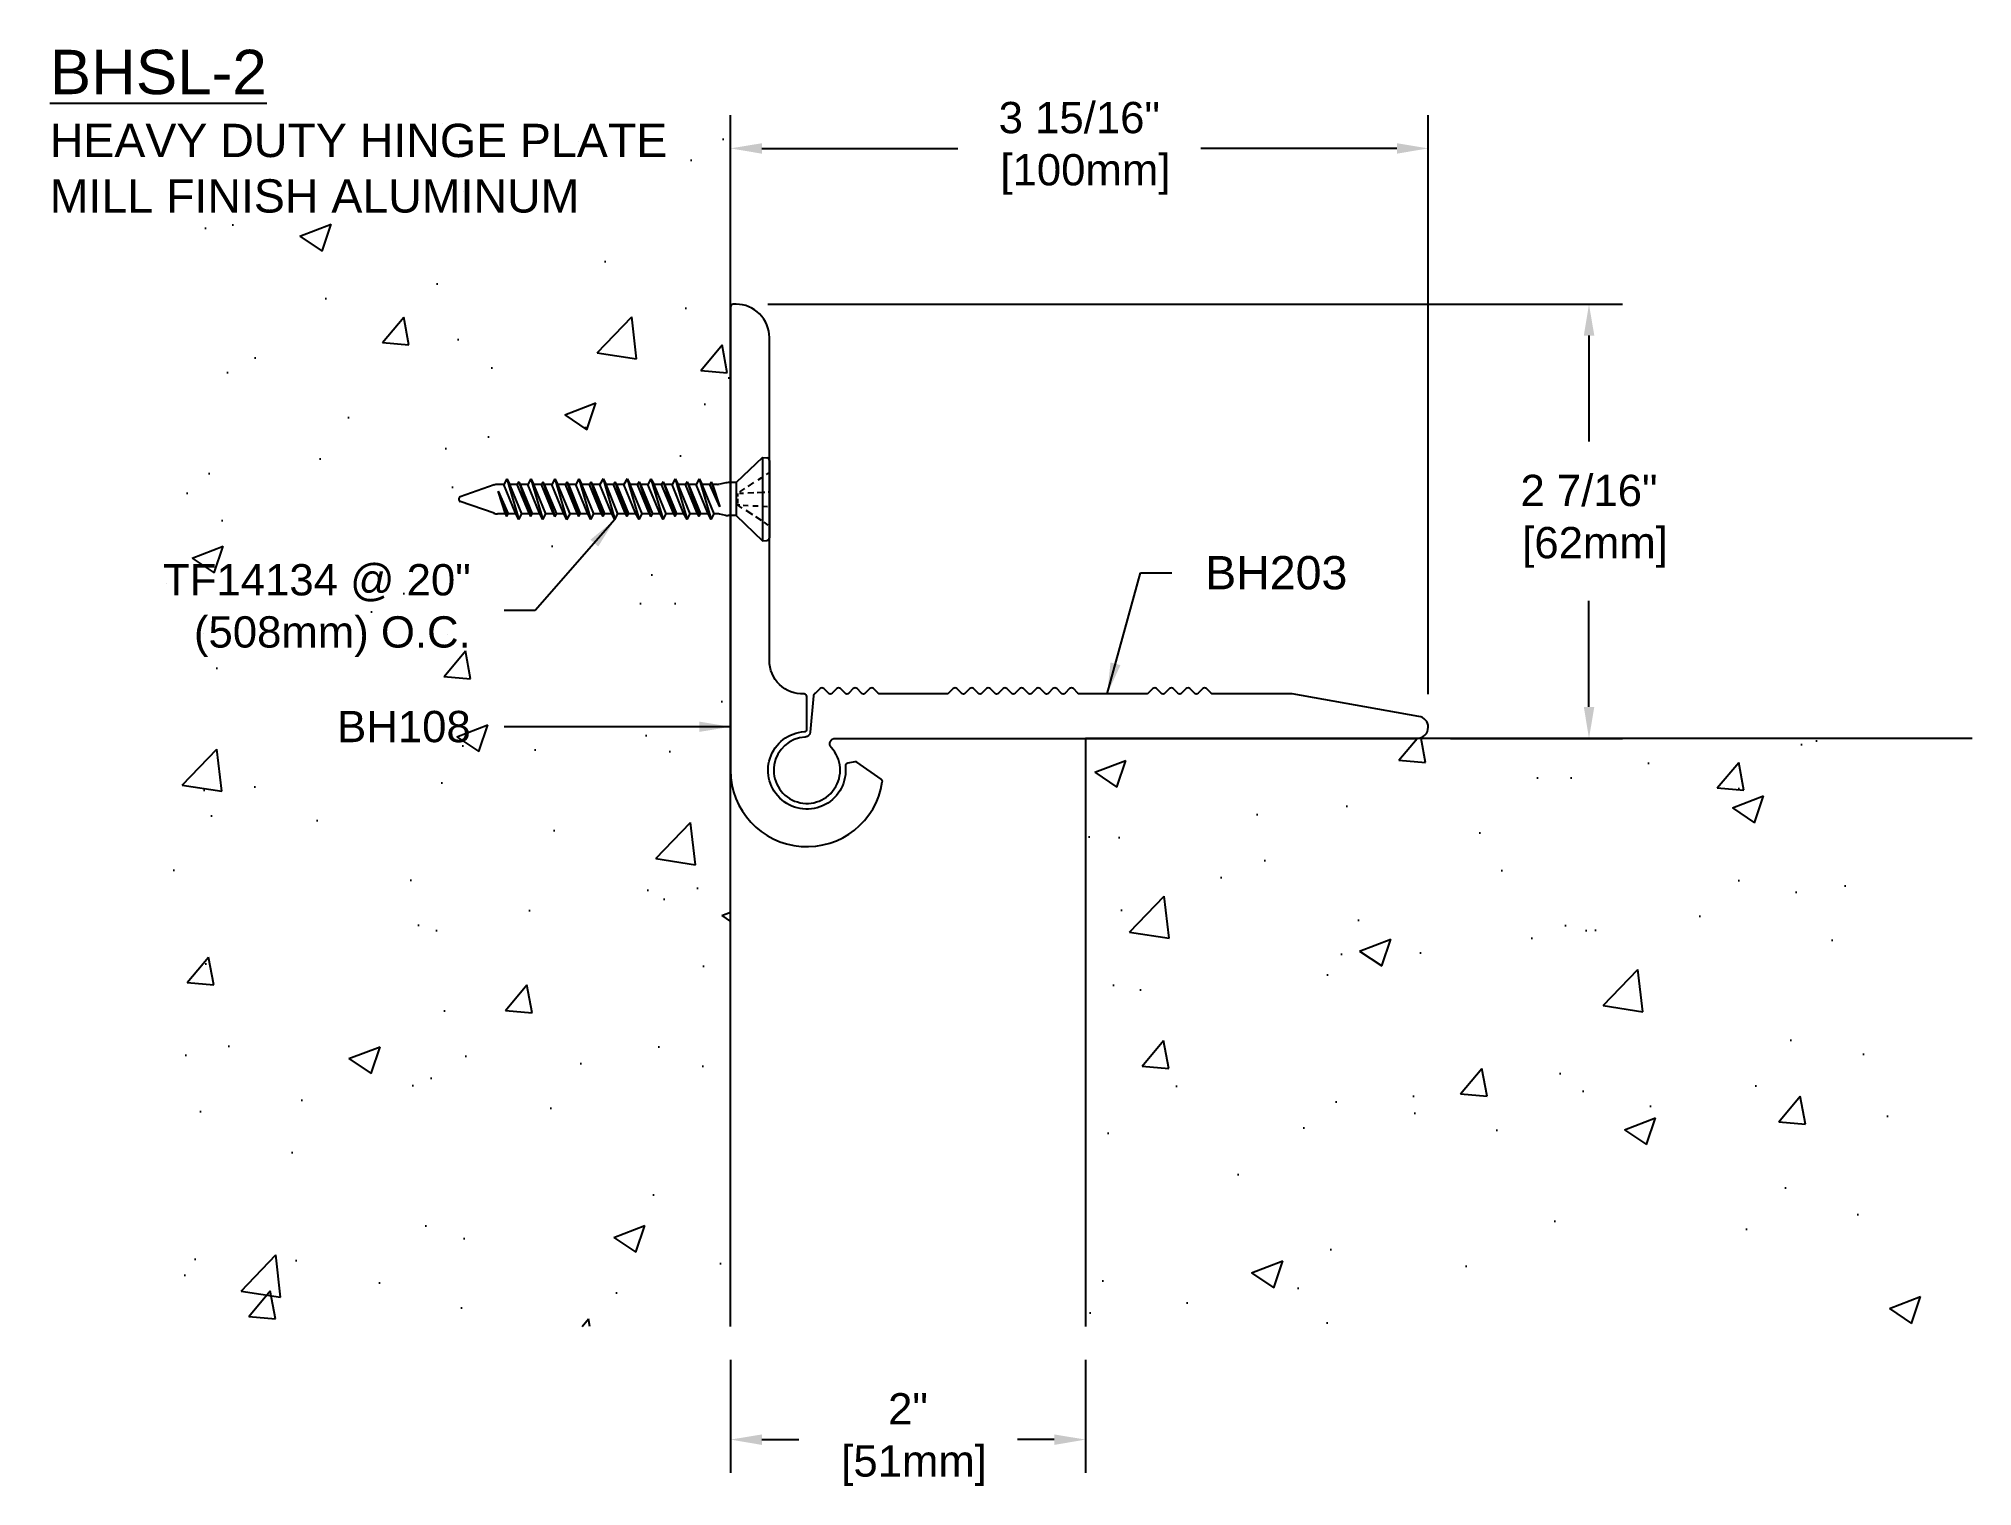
# Model space of a CAD drawing. Header units: inches. Extents: x 4.2 to 15.1, y -1.4 to 6.7.
import ezdxf

# ---------------------------------------------------------------- set-up
doc = ezdxf.new("R2010")
doc.units = ezdxf.units.IN
doc.header["$MEASUREMENT"] = 0
for name, color, linetype in [('Anchors', 4, 'Continuous'), ('Conditions', 1, 'Continuous'), ('Dimensions', 3, 'Continuous'), ('Metals', 7, 'Continuous'), ('Text', 2, 'Continuous')]:
    doc.layers.add(name, color=color, linetype=linetype)
doc.styles.add('ARIAL', font='arial.ttf')
doc.dimstyles.new('ARIAL', dxfattribs={"dimscale": 1.5, "dimtxt": 0.1175, "dimasz": 0.1175, "dimexe": 0.125, "dimexo": 0.125, "dimgap": 0.125, "dimtad": 0, "dimtih": 1, "dimtoh": 1, "dimdec": 4, "dimzin": 0, "dimdsep": 46, "dimlunit": 4, "dimtxsty": 'ARIAL', "dimcen": 0.09, "dimadec": 0, "dimazin": 0, "dimtfac": 1, "dimtdec": 4, "dimtofl": 0, "dimtmove": 0, "dimatfit": 3, "dimfxl": 0, "dimfrac": 2, "dimtolj": 1, "dimtzin": 0, "dimarcsym": 0})

# ---------------------------------------------------------------- blocks, each defined once
blk = doc.blocks.new('BH203')
at = {"linetype": 'Continuous', "flags": 128}
blk.add_lwpolyline([(0.137, 0.128, -0.655592), (0.16, 0.18), (3.437, 0.18, 0.414214), (3.5, 0.243, 0.36397), (3.448, 0.304), (2.734, 0.43), (2.288, 0.43, -0.198912), (2.277, 0.434), (2.251, 0.46, 0.414214), (2.23, 0.46), (2.204, 0.434, -0.414214), (2.183, 0.434), (2.158, 0.46, 0.414214), (2.136, 0.46), (2.111, 0.434, -0.414214), (2.09, 0.434), (2.064, 0.46, 0.414214), (2.043, 0.46), (2.017, 0.434, -0.414214), (1.996, 0.434), (1.97, 0.46, 0.414214), (1.949, 0.46), (1.923, 0.434, -0.198912), (1.913, 0.43), (1.538, 0.43, -0.198912), (1.527, 0.434), (1.501, 0.46, 0.414214), (1.48, 0.46), (1.454, 0.434, -0.414214), (1.433, 0.434), (1.408, 0.46, 0.414214), (1.386, 0.46), (1.361, 0.434, -0.414214), (1.34, 0.434), (1.314, 0.46, 0.414214), (1.293, 0.46), (1.267, 0.434, -0.414214), (1.246, 0.434), (1.22, 0.46, 0.414214), (1.199, 0.46), (1.173, 0.434, -0.414214), (1.152, 0.434), (1.126, 0.46, 0.414214), (1.105, 0.46), (1.079, 0.434, -0.414214), (1.058, 0.434), (1.033, 0.46, 0.414214), (1.011, 0.46), (0.986, 0.434, -0.414214), (0.965, 0.434), (0.939, 0.46, 0.414214), (0.918, 0.46), (0.892, 0.434, -0.414214), (0.871, 0.434), (0.845, 0.46, 0.414214), (0.824, 0.46), (0.798, 0.434, -0.198912), (0.788, 0.43), (0.413, 0.43, -0.198912), (0.402, 0.434), (0.376, 0.46, 0.414214), (0.355, 0.46), (0.329, 0.434, -0.414214), (0.308, 0.434), (0.283, 0.46, 0.414214), (0.261, 0.46), (0.236, 0.434, -0.414214), (0.215, 0.434), (0.189, 0.46, 0.414214), (0.168, 0.46), (0.142, 0.434, -0.414214), (0.121, 0.434), (0.095, 0.46, 0.414214), (0.074, 0.46), (0.046, 0.433, 0.287856), (0.037, 0.42), (0.019, 0.215, -0.373107), (-0.01, 0.187, 4.49563)], format="xyb", close=True, dxfattribs=at)
blk = doc.blocks.new('*D3')
at = {"layer": 'Defpoints', "color": 0}
for p in [(12.024, 6.109), (8.094, 5.231), (12.024, 2.849)]:
    blk.add_point(p, dxfattribs=at)
at = {"layer": 'Dimensions', "color": 0, "lineweight": -2}
for p, q in [((8.094, 5.419), (8.094, 6.296)), ((12.024, 3.036), (12.024, 6.296)), ((8.271, 6.109), (9.375, 6.109)), ((11.848, 6.109), (10.744, 6.109))]:
    blk.add_line(p, q, dxfattribs=at)
at = {"layer": 'Dimensions', "color": 0}
for points in [[(8.271, 6.138), (8.271, 6.079), (8.094, 6.109)], [(11.848, 6.138), (11.848, 6.079), (12.024, 6.109)]]:
    blk.add_solid(points, dxfattribs=at)
at = {"layer": 'Dimensions', "color": 0, "insert": (10.059, 6.109), "char_height": 0.17625, "attachment_point": 5, "style": 'ARIAL'}
blk.add_mtext('\\A1;3 15/16"\\P [100mm]', dxfattribs=at)
blk = doc.blocks.new('*D4')
at = {"layer": 'Defpoints', "color": 0}
for p in [(8.094, -0.526), (10.094, -0.526), (10.094, -1.163)]:
    blk.add_point(p, dxfattribs=at)
at = {"layer": 'Dimensions', "color": 0, "lineweight": -2}
for p, q in [((8.094, -0.714), (8.094, -1.351)), ((10.094, -0.714), (10.094, -1.351)), ((8.271, -1.163), (8.479, -1.163)), ((9.918, -1.163), (9.71, -1.163))]:
    blk.add_line(p, q, dxfattribs=at)
at = {"layer": 'Dimensions', "color": 0}
for points in [[(8.271, -1.134), (8.271, -1.193), (8.094, -1.163)], [(9.918, -1.134), (9.918, -1.193), (10.094, -1.163)]]:
    blk.add_solid(points, dxfattribs=at)
at = {"layer": 'Dimensions', "color": 0, "insert": (9.094, -1.163), "char_height": 0.1762, "attachment_point": 5, "style": 'ARIAL'}
blk.add_mtext('\\A1;2"\\P [51mm]', dxfattribs=at)
blk = doc.blocks.new('BH108')
at = {"linetype": 'Continuous', "flags": 128}
blk.add_lwpolyline([(0.855, -2.69, 0.28533), (0.849, -2.675), (0.712, -2.58, 0.198912), (0.701, -2.577), (0.66, -2.584, 0.395528), (0.647, -2.601, -2.495172), (0.416, -2.407, 0.395528), (0.43, -2.392), (0.43, -2.21, 0.424842), (0.414, -2.195, 0.000369), (0.414, -2.195, -0.425279), (0.219, -2.007), (0.219, -0.188, 0.414214), (0.031, 0), (0.015, 0, 0.414214), (0, -0.015), (0, -2.625, 0.92682)], format="xyb", close=True, dxfattribs=at)
blk = doc.blocks.new('TF14134')
for p, q in [((-0.218, 0), (0.218, 0)), ((-0.139, -0.017), (-0.15, 0)), ((-0.235, -0.038), (-0.233, -0.014)), ((-0.235, -0.038), (-0.093, -0.188)), ((-0.235, -0.038), (0.235, -0.038)), ((-0.109, -0.063), (-0.122, -0.043)), ((-0.072, -0.119), (-0.093, -0.087)), ((-0.041, -0.007), (-0.041, 0)), ((-0.04, -0.035), (-0.04, -0.026)), ((-0.038, -0.068), (-0.039, -0.043)), ((-0.035, -0.121), (-0.037, -0.087)), ((0.037, -0.094), (0.038, -0.064)), ((0.04, -0.034), (0.041, -0.011)), ((0.088, -0.094), (0.064, -0.13)), ((0.093, -0.188), (0.235, -0.038)), ((0.12, -0.045), (0.099, -0.076)), ((0.146, -0.006), (0.13, -0.03)), ((0.235, -0.038), (0.233, -0.014)), ((-0.093, -0.188), (-0.093, -0.233)), ((-0.093, -0.188), (0.093, -0.188)), ((-0.041, -0.166), (-0.059, -0.139)), ((-0.033, -0.168), (-0.034, -0.146)), ((-0.032, -0.18), (-0.014, -0.18)), ((-0.002, -0.18), (0.024, -0.18)), ((0.05, -0.153), (0.032, -0.18)), ((0.032, -0.18), (0.033, -0.166)), ((0.034, -0.147), (0.035, -0.119)), ((0.093, -0.188), (0.093, -0.233)), ((-0.098, -0.328), (0.043, -0.28)), ((-0.098, -0.328), (-0.083, -0.32)), ((-0.092, -0.246), (-0.084, -0.28)), ((-0.083, -0.32), (0.043, -0.28)), ((0.043, -0.28), (-0.083, -0.336)), ((-0.083, -0.293), (-0.083, -0.32)), ((0.083, -0.311), (-0.083, -0.379)), ((0.083, -0.293), (0.083, -0.311)), ((0.115, -0.328), (0.083, -0.311)), ((0.092, -0.246), (0.084, -0.28)), ((-0.115, -0.396), (0.115, -0.328)), ((-0.115, -0.396), (-0.083, -0.379)), ((-0.115, -0.396), (-0.083, -0.413)), ((-0.098, -0.328), (-0.083, -0.336)), ((-0.098, -0.464), (0.098, -0.396)), ((-0.083, -0.336), (-0.083, -0.379)), ((0.083, -0.345), (-0.083, -0.413)), ((-0.083, -0.455), (0.083, -0.388)), ((0.083, -0.404), (-0.083, -0.472)), ((-0.083, -0.413), (-0.083, -0.455)), ((0.115, -0.328), (0.083, -0.345)), ((0.083, -0.345), (0.083, -0.388)), ((0.098, -0.396), (0.083, -0.388)), ((0.098, -0.396), (0.083, -0.404)), ((0.083, -0.404), (0.083, -0.446)), ((-0.115, -0.531), (0.115, -0.464)), ((-0.115, -0.531), (-0.083, -0.514)), ((-0.115, -0.531), (-0.083, -0.548)), ((-0.098, -0.464), (-0.083, -0.455)), ((-0.098, -0.464), (-0.083, -0.472)), ((-0.098, -0.599), (0.098, -0.531)), ((0.083, -0.446), (-0.083, -0.514)), ((-0.083, -0.472), (-0.083, -0.514)), ((0.083, -0.481), (-0.083, -0.548)), ((-0.083, -0.591), (0.083, -0.523)), ((0.083, -0.539), (-0.083, -0.607)), ((0.115, -0.464), (0.083, -0.446)), ((0.115, -0.464), (0.083, -0.481)), ((0.083, -0.481), (0.083, -0.523)), ((0.098, -0.531), (0.083, -0.523)), ((0.098, -0.531), (0.083, -0.539)), ((0.083, -0.539), (0.083, -0.582)), ((-0.115, -0.667), (0.115, -0.599)), ((-0.115, -0.667), (-0.083, -0.649)), ((-0.098, -0.599), (-0.083, -0.591)), ((-0.098, -0.599), (-0.083, -0.607)), ((-0.083, -0.548), (-0.083, -0.591)), ((0.083, -0.582), (-0.083, -0.649)), ((-0.083, -0.607), (-0.083, -0.649)), ((0.083, -0.616), (-0.083, -0.684)), ((0.115, -0.599), (0.083, -0.582)), ((0.115, -0.599), (0.083, -0.616)), ((0.083, -0.616), (0.083, -0.658)), ((-0.115, -0.667), (-0.083, -0.684)), ((-0.115, -0.802), (0.115, -0.734)), ((-0.098, -0.734), (0.098, -0.667)), ((-0.098, -0.734), (-0.083, -0.726)), ((-0.098, -0.734), (-0.083, -0.743)), ((-0.083, -0.726), (0.083, -0.658)), ((0.083, -0.675), (-0.083, -0.743)), ((-0.083, -0.684), (-0.083, -0.726)), ((0.083, -0.717), (-0.083, -0.785)), ((-0.083, -0.743), (-0.083, -0.785)), ((0.083, -0.752), (-0.083, -0.819)), ((0.098, -0.667), (0.083, -0.658)), ((0.098, -0.667), (0.083, -0.675)), ((0.083, -0.675), (0.083, -0.717)), ((0.115, -0.734), (0.083, -0.717)), ((0.115, -0.734), (0.083, -0.752)), ((0.083, -0.752), (0.083, -0.794)), ((-0.115, -0.802), (-0.083, -0.785)), ((-0.115, -0.802), (-0.083, -0.819)), ((-0.115, -0.937), (0.115, -0.87)), ((-0.098, -0.87), (0.098, -0.802)), ((-0.098, -0.87), (-0.083, -0.862)), ((-0.098, -0.87), (-0.083, -0.878)), ((-0.083, -0.862), (0.083, -0.794)), ((0.083, -0.81), (-0.083, -0.878)), ((-0.083, -0.819), (-0.083, -0.862)), ((0.083, -0.853), (-0.083, -0.92)), ((0.098, -0.802), (0.083, -0.794)), ((0.098, -0.802), (0.083, -0.81)), ((0.083, -0.81), (0.083, -0.853)), ((0.115, -0.87), (0.083, -0.853)), ((0.115, -0.87), (0.083, -0.887)), ((-0.115, -0.937), (-0.083, -0.92)), ((-0.115, -0.937), (-0.083, -0.955)), ((-0.098, -1.005), (0.098, -0.937)), ((-0.083, -0.878), (-0.083, -0.92)), ((0.083, -0.887), (-0.083, -0.955)), ((-0.083, -0.997), (0.083, -0.929)), ((0.083, -0.946), (-0.083, -1.013)), ((-0.083, -0.955), (-0.083, -0.997)), ((0.083, -0.887), (0.083, -0.929)), ((0.098, -0.937), (0.083, -0.929)), ((0.098, -0.937), (0.083, -0.946)), ((0.083, -0.946), (0.083, -0.988)), ((-0.115, -1.073), (0.115, -1.005)), ((-0.115, -1.073), (-0.083, -1.056)), ((-0.115, -1.073), (-0.083, -1.09)), ((-0.098, -1.005), (-0.083, -0.997)), ((-0.098, -1.005), (-0.083, -1.013)), ((-0.098, -1.141), (0.098, -1.073)), ((0.083, -0.988), (-0.083, -1.056)), ((-0.083, -1.013), (-0.083, -1.056)), ((0.083, -1.022), (-0.083, -1.09)), ((-0.083, -1.132), (0.083, -1.065)), ((0.083, -1.081), (-0.083, -1.149)), ((0.115, -1.005), (0.083, -0.988)), ((0.115, -1.005), (0.083, -1.022)), ((0.083, -1.022), (0.083, -1.065)), ((0.098, -1.073), (0.083, -1.065)), ((0.098, -1.073), (0.083, -1.081)), ((0.083, -1.081), (0.083, -1.123)), ((-0.115, -1.208), (0.115, -1.141)), ((-0.115, -1.208), (-0.083, -1.191)), ((-0.098, -1.141), (-0.083, -1.132)), ((-0.098, -1.141), (-0.083, -1.149)), ((-0.083, -1.09), (-0.083, -1.132)), ((0.083, -1.123), (-0.083, -1.191)), ((-0.083, -1.149), (-0.083, -1.191)), ((0.083, -1.158), (-0.083, -1.226)), ((0.115, -1.141), (0.083, -1.123)), ((0.115, -1.141), (0.083, -1.158)), ((0.083, -1.158), (0.083, -1.2)), ((-0.115, -1.208), (-0.083, -1.226)), ((-0.115, -1.344), (0.115, -1.276)), ((-0.098, -1.276), (0.098, -1.208)), ((-0.098, -1.276), (-0.083, -1.268)), ((-0.098, -1.276), (-0.083, -1.284)), ((-0.083, -1.268), (0.083, -1.2)), ((0.083, -1.217), (-0.083, -1.284)), ((-0.083, -1.226), (-0.083, -1.268)), ((0.083, -1.259), (-0.083, -1.327)), ((-0.083, -1.284), (-0.083, -1.327)), ((0.083, -1.293), (-0.083, -1.361)), ((0.098, -1.208), (0.083, -1.2)), ((0.098, -1.208), (0.083, -1.217)), ((0.083, -1.217), (0.083, -1.259)), ((0.115, -1.276), (0.083, -1.259)), ((0.115, -1.276), (0.083, -1.293)), ((0.083, -1.293), (0.083, -1.336)), ((-0.115, -1.344), (-0.083, -1.327)), ((-0.115, -1.344), (-0.083, -1.361)), ((-0.115, -1.479), (0.115, -1.411)), ((-0.098, -1.411), (0.098, -1.344)), ((-0.098, -1.411), (-0.083, -1.403)), ((-0.098, -1.411), (-0.083, -1.42)), ((-0.083, -1.403), (0.083, -1.336)), ((0.083, -1.352), (-0.083, -1.42)), ((-0.083, -1.361), (-0.083, -1.403)), ((0.083, -1.394), (-0.083, -1.462)), ((0.098, -1.344), (0.083, -1.336)), ((0.098, -1.344), (0.083, -1.352)), ((0.083, -1.352), (0.083, -1.394)), ((0.115, -1.411), (0.083, -1.394)), ((0.115, -1.411), (0.083, -1.429)), ((-0.115, -1.479), (-0.083, -1.462)), ((-0.115, -1.479), (-0.083, -1.496)), ((-0.083, -1.42), (-0.083, -1.462)), ((0.083, -1.429), (-0.083, -1.496)), ((-0.083, -1.496), (-0.083, -1.531)), ((-0.045, -1.528), (0.083, -1.471)), ((-0.045, -1.528), (0.098, -1.479)), ((0.083, -1.487), (-0.045, -1.528)), ((0.083, -1.429), (0.083, -1.471)), ((0.098, -1.479), (0.083, -1.471)), ((0.098, -1.479), (0.083, -1.487)), ((0.083, -1.487), (0.083, -1.531)), ((-0.08, -1.551), (-0.013, -1.742)), ((0.08, -1.551), (0.013, -1.742))]:
    blk.add_line(p, q)
for centre, radius, start, end in [((-0.218, -0.015), 0.015, 90, 175), ((0.218, -0.015), 0.015, 5, 90), ((-0.031, -0.233), 0.062, 180, 191.9357), ((-0.145, -0.293), 0.062, 0, 11.9357), ((0.145, -0.293), 0.062, 168.0643, 180), ((0.031, -0.233), 0.062, 348.0643, 0), ((-0.021, -1.531), 0.062, 180, 199.3058), ((0.021, -1.531), 0.062, 340.6942, 0), ((0, -1.736), 0.0141, 204.1001, 335.8999)]:
    blk.add_arc(centre, radius, start, end)
blk = doc.blocks.new('*D12')
at = {"layer": 'Defpoints', "color": 0}
for p in [(8.117, 5.231), (11.962, 2.786), (12.93, 2.786)]:
    blk.add_point(p, dxfattribs=at)
at = {"layer": 'Dimensions', "color": 0, "lineweight": -2}
for p, q in [((8.305, 5.231), (13.118, 5.231)), ((12.93, 5.055), (12.93, 4.458)), ((12.93, 2.963), (12.93, 3.56)), ((12.149, 2.786), (13.118, 2.786))]:
    blk.add_line(p, q, dxfattribs=at)
at = {"layer": 'Dimensions', "color": 0}
for points in [[(12.901, 5.055), (12.96, 5.055), (12.93, 5.231)], [(12.901, 2.963), (12.96, 2.963), (12.93, 2.786)]]:
    blk.add_solid(points, dxfattribs=at)
at = {"layer": 'Dimensions', "color": 0, "insert": (12.93, 4.009), "char_height": 0.17625, "attachment_point": 5, "style": 'ARIAL'}
blk.add_mtext('\\A1;2 7/16"\\P [62mm]', dxfattribs=at)

msp = doc.modelspace()

# ---------------------------------------------------------------- hatches: boundary and pattern name
at = {"layer": 'Conditions'}
h = msp.add_hatch(dxfattribs=at)
h.set_pattern_fill('AR-CONC', color=256, scale=0.25, style=0)
h.paths.add_polyline_path([(8.09438, 4.0406), (8.07385, 4.0406), (8.03289, 4.04926, 0.05212645), (8.02006, 4.0506), (8.00224, 4.0506), (7.985, 4.0186), (7.96777, 4.0506), (7.92551, 4.0506), (7.91729, 4.03534), (7.90908, 4.0506), (7.86682, 4.0506), (7.84959, 4.0186), (7.83235, 4.0506), (7.7901, 4.0506), (7.78188, 4.03534), (7.77366, 4.0506), (7.7314, 4.0506), (7.71417, 4.0186), (7.69694, 4.0506), (7.65468, 4.0506), (7.64646, 4.03534), (7.63824, 4.0506), (7.59599, 4.0506), (7.57875, 4.0186), (7.56152, 4.0506), (7.51926, 4.0506), (7.51104, 4.03534), (7.50283, 4.0506), (7.46057, 4.0506), (7.44334, 4.0186), (7.4261, 4.0506), (7.38385, 4.0506), (7.37563, 4.03534), (7.36741, 4.0506), (7.32515, 4.0506), (7.30792, 4.0186), (7.29069, 4.0506), (7.24843, 4.0506), (7.24021, 4.03534), (7.23199, 4.0506), (7.18974, 4.0506), (7.1725, 4.0186), (7.15527, 4.0506), (7.11301, 4.0506), (7.10479, 4.03534), (7.09658, 4.0506), (7.05432, 4.0506), (7.03709, 4.0186), (7.01985, 4.0506), (6.9776, 4.0506), (6.96938, 4.03534), (6.96116, 4.0506), (6.9189, 4.0506), (6.90167, 4.0186), (6.88444, 4.0506), (6.84218, 4.0506), (6.83396, 4.03534), (6.82574, 4.0506), (6.78225, 4.0506, -0.08443704), (6.76175, 4.05409), (6.57368, 4.11997, -0.77412328), (6.57368, 4.14724), (6.76175, 4.21312, -0.08443704), (6.78225, 4.2166), (6.81673, 4.2166), (6.83396, 4.2486), (6.85119, 4.2166), (6.89345, 4.2166), (6.90167, 4.23186), (6.90989, 4.2166), (6.95214, 4.2166), (6.96938, 4.2486), (6.98661, 4.2166), (7.02887, 4.2166), (7.03709, 4.23186), (7.0453, 4.2166), (7.08756, 4.2166), (7.10479, 4.2486), (7.12203, 4.2166), (7.16428, 4.2166), (7.1725, 4.23186), (7.18072, 4.2166), (7.22298, 4.2166), (7.24021, 4.2486), (7.25744, 4.2166), (7.2997, 4.2166), (7.30792, 4.23186), (7.31614, 4.2166), (7.35839, 4.2166), (7.37563, 4.2486), (7.39286, 4.2166), (7.43512, 4.2166), (7.44334, 4.23186), (7.45155, 4.2166), (7.49381, 4.2166), (7.51104, 4.2486), (7.52828, 4.2166), (7.57053, 4.2166), (7.57875, 4.23186), (7.58697, 4.2166), (7.62923, 4.2166), (7.64646, 4.2486), (7.66369, 4.2166), (7.70595, 4.2166), (7.71417, 4.23186), (7.72239, 4.2166), (7.76464, 4.2166), (7.78188, 4.2486), (7.79911, 4.2166), (7.84137, 4.2166), (7.84959, 4.23186), (7.8578, 4.2166), (7.90006, 4.2166), (7.91729, 4.2486), (7.93453, 4.2166), (7.97678, 4.2166), (7.985, 4.23186), (7.99322, 4.2166), (8.02006, 4.2166, 0.05212645), (8.03289, 4.21794), (8.07385, 4.2266), (8.09438, 4.2266), (8.09438, 6.29633), (4.90829, 6.29633), (4.90829, -0.52623), (8.09438, -0.52623)])
h.paths.add_polyline_path([(4.87067, 3.81426), (6.67501, 3.81426), (6.67501, 3.19794), (4.87067, 3.19794)], flags=9)
h.paths.add_polyline_path([(5.86289, 2.98559), (6.67501, 2.98559), (6.67501, 2.71749), (5.86289, 2.71749)], flags=24)
h.paths.add_polyline_path([(4.19698, 6.72679), (7.76566, 6.72679), (7.76566, 5.65044), (4.19698, 5.65044)], flags=9)
h = msp.add_hatch(dxfattribs=at)
h.set_pattern_fill('AR-CONC', color=256, scale=0.25, style=0)
h.paths.add_polyline_path([(15.0894, 2.78632), (10.09438, 2.78632), (10.09438, -0.52623), (15.0894, -0.52623)])

# ---------------------------------------------------------------- linework, layer by layer
for points in [[(8.09438, -0.52623), (8.09438, 5.71072)], [(15.0894, 2.78632), (10.09438, 2.78632), (10.09438, -0.52623)]]:
    msp.add_lwpolyline(points, dxfattribs=at)

# ---------------------------------------------------------------- block references
at = {"layer": 'Anchors', "rotation": 270}
msp.add_blockref('TF14134', (8.31313, 4.1336), dxfattribs=at)
at = {"layer": 'Metals'}
for name, p in [('BH108', (8.09438, 5.23132)), ('BH203', (8.52438, 2.60632))]:
    msp.add_blockref(name, p, dxfattribs=at)

# ---------------------------------------------------------------- texts
at = {"layer": 'Text', "insert": (4.25948, 6.66429), "char_height": 0.25, "width": 5.2197658, "attachment_point": 1, "style": 'ARIAL'}
msp.add_mtext('{\\LBHSL-2\\P\\H0.75x;\\lHEAVY DUTY HINGE PLATE\\PMILL FINISH ALUMINUM}', dxfattribs=at)
at = {"layer": 'Text', "style": 'ARIAL'}
for s, insert, char_height, attachment_point in [('BH203', (10.76808, 3.7179), 0.1875, 4), ('TF14134 @ 20"\\P(508mm) O.C.', (6.63095, 3.5061), 0.17625, 6), ('BH108', (6.63095, 2.85154), 0.17625, 6)]:
    msp.add_mtext(s, dxfattribs=dict(at, insert=insert, char_height=char_height, attachment_point=attachment_point))

# ---------------------------------------------------------------- dimensions: what is measured, and where the dimension line sits
at = {"layer": 'Dimensions'}
for base, p1, p2, picture, middle in [((12.02438, 6.10883), (8.09438, 5.23132), (12.02438, 2.84882), '*D3', (10.05938, 6.10883)), ((10.09438, -1.16334), (8.09438, -0.52623), (10.09438, -0.52623), '*D4', (9.09438, -1.16334))]:
    dim = msp.add_linear_dim(base=base, p1=p1, p2=p2, dimstyle='ARIAL', override={"dimpost": '\\X'}, dxfattribs=at)
    dim.commit()
    dim.dimension.update_dxf_attribs({"geometry": picture, "text_midpoint": middle, "dimtype": 160})
dim = msp.add_linear_dim(base=(12.9302, 2.78632), p1=(8.11725, 5.23132), p2=(11.96188, 2.78632), angle=90, dimstyle='ARIAL', override={"dimpost": '\\X'}, dxfattribs=at)
dim.commit()
dim.dimension.update_dxf_attribs({"geometry": '*D12', "text_midpoint": (12.9302, 4.00882), "dimtype": 160})

# ---------------------------------------------------------------- leaders
at = {"layer": 'Text', "annotation_type": 0, "has_hookline": 1, "hookline_direction": 1}
for points, text_width in [([(7.44334, 4.0186), (6.9947, 3.5061), (6.81845, 3.5061)], 1.71621), ([(8.09438, 2.85154), (6.81845, 2.85154)], 0.724)]:
    msp.add_leader(points, dimstyle='ARIAL', override={"dimgap": 0.125, "dimtad": 0}, dxfattribs=dict(at, text_width=text_width))
at = {"layer": 'Text'}
msp.add_leader([(10.21587, 3.03632), (10.40433, 3.7179), (10.58058, 3.7179)], dimstyle='ARIAL', override={"dimgap": 0.125, "dimtad": 0}, dxfattribs=at)

doc.saveas('drawing.dxf')
